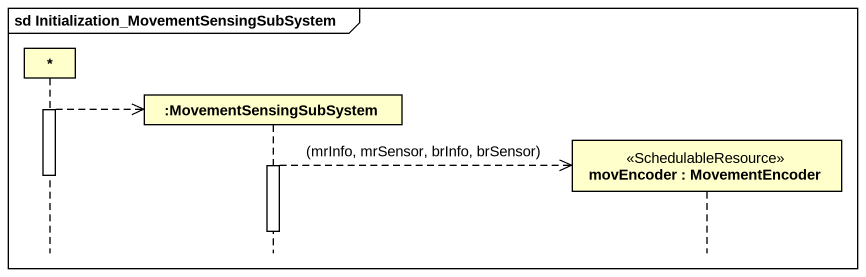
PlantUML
@startuml
mainframe sd Initialization_MovementSensingSubSystem
hide footbox
participant "*" as object1
participant ":MovementSensingSubSystem" as MovementSensingSubSystem
participant "movEncoder : MovementEncoder" as movEncoder <<SchedulableResource>>

activate object1
object1 -->> MovementSensingSubSystem **
activate MovementSensingSubSystem
MovementSensingSubSystem -->> movEncoder ** : (mrInfo, mrSensor, brInfo, brSensor)
deactivate object1
deactivate MovementSensingSubSystem
@enduml
